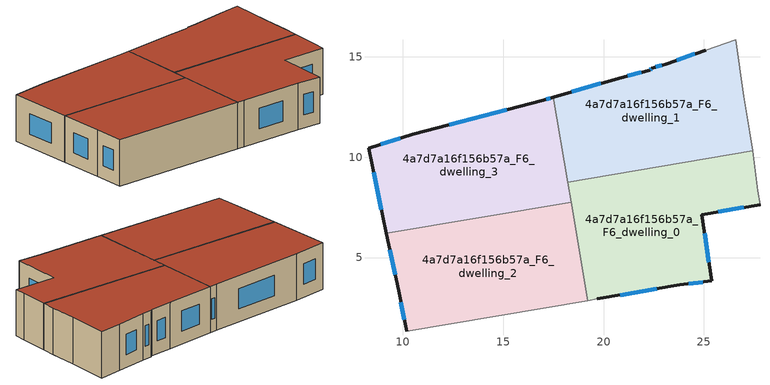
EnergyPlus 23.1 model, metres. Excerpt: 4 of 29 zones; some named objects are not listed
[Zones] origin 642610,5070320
4a7d7a16f156b57a_F6_dwelling_0
 floor to 4a7d7a16f156b57a_F5_dwelling_0 (EU_floor_Construction): 27.43,10.31 27.7,8.34 27.8,7.64 24.89,7.14 25.39,3.83 23.79,3.63 19.69,2.93 19.21,2.85 18.21,8.76 z18
 wall outside (EU_wall_Construction): 19.69,2.93 23.79,3.63 25.39,3.83 24.89,7.14 27.8,7.64 z18:21
 wall adiabatic (EU_wall_Construction): 19.21,2.85 19.69,2.93 / 27.8,7.64 27.7,8.34 27.43,10.31 z18:21
 wall to 4a7d7a16f156b57a_F6_dwelling_1 (EU_wall_Construction): 27.43,10.31 18.21,8.76 z18:21
 wall to 4a7d7a16f156b57a_F6_dwelling_2 (EU_wall_Construction): 18.38,7.75 19.21,2.85 z18:21
 wall to 4a7d7a16f156b57a_F6_dwelling_3 (EU_wall_Construction): 18.21,8.76 18.38,7.75 z18:21
 window (EU_Window_Construction): 25.25,4.76 25.03,6.21 / 24.24,3.69 24.95,3.78 / 20.84,3.13 22.64,3.44 / 25.71,7.28 26.98,7.5 z18.84:20.16
 roof outside (EU_roof_Construction): 25.39,3.83 24.89,7.14 27.8,7.64 27.7,8.34 27.43,10.31 18.21,8.76 19.21,2.85 19.69,2.93 23.79,3.63 z21
4a7d7a16f156b57a_F6_dwelling_1
 floor to 4a7d7a16f156b57a_F5_dwelling_1 (EU_floor_Construction): 26.6,15.84 27,13.04 27.3,11.24 27.43,10.31 18.21,8.76 17.5,12.99 20.79,13.94 22.3,14.34 22.4,14.44 23.09,14.64 25.1,15.34 z18
 wall outside (EU_wall_Construction): 25.1,15.34 23.09,14.64 22.4,14.44 22.3,14.34 20.79,13.94 17.5,12.99 z18:21
 wall adiabatic (EU_wall_Construction): 27.43,10.31 27.3,11.24 27,13.04 26.6,15.84 25.1,15.34 z18:21
 wall to 4a7d7a16f156b57a_F6_dwelling_3 (EU_wall_Construction): 17.5,12.99 18.21,8.76 z18:21
 window (EU_Window_Construction): 24.54,15.15 23.66,14.84 / 19.87,13.67 18.42,13.26 / 21.87,14.23 21.21,14.05 / 22.37,14.41 22.32,14.37 / 22.9,14.59 22.59,14.5 z18.84:20.16
 roof outside (EU_roof_Construction): 27.43,10.31 27.3,11.24 27,13.04 26.6,15.84 25.1,15.34 23.09,14.64 22.4,14.44 22.3,14.34 20.79,13.94 17.5,12.99 18.21,8.76 z21
4a7d7a16f156b57a_F6_dwelling_2
 floor to 4a7d7a16f156b57a_F5_dwelling_2 (EU_floor_Construction): 18.38,7.75 19.21,2.85 10.18,1.34 9.78,3.34 9.18,6.2 z18
 wall outside (EU_wall_Construction): 9.18,6.2 9.78,3.34 10.18,1.34 z18:21
 wall to 4a7d7a16f156b57a_F6_dwelling_3 (EU_wall_Construction): 18.38,7.75 9.18,6.2 z18:21
 wall adiabatic (EU_wall_Construction): 10.18,1.34 19.21,2.85 z18:21
 window (EU_Window_Construction): 9.35,5.4 9.61,4.14 / 9.89,2.78 10.07,1.9 z18.84:20.16
 roof outside (EU_roof_Construction): 19.21,2.85 18.38,7.75 9.18,6.2 9.78,3.34 10.18,1.34 z21
4a7d7a16f156b57a_F6_dwelling_3
 floor to 4a7d7a16f156b57a_F5_dwelling_3 (EU_floor_Construction): 17.5,12.99 18.38,7.75 9.18,6.2 8.28,10.44 10.48,11.14 16.99,12.84 z18
 wall outside (EU_wall_Construction): 17.5,12.99 16.99,12.84 10.48,11.14 8.28,10.44 9.18,6.2 z18:21
 window (EU_Window_Construction): 8.53,9.25 8.93,7.39 / 9.87,10.95 8.9,10.64 / 15.17,12.37 12.31,11.62 / 17.35,12.95 17.13,12.88 z18.84:20.16
 roof outside (EU_roof_Construction): 18.38,7.75 17.5,12.99 16.99,12.84 10.48,11.14 8.28,10.44 9.18,6.2 z21
[Building]
EU S2 Campaign: North Axis=0; Terrain=City; Solar Distribution=FullExterior
[Site:Location]
Lyon-Bron: Latitude=45.75; Longitude=5; Time Zone=1; Elevation=198
[SizingPeriod:WeatherFileDays]
AnnualSizingPeriod: Begin Month=1; Begin Day of Month=1; End Month=12; End Day of Month=31; Day of Week for Start Day=Monday; Use Weather File Daylight Saving Period=No; Use Weather File Rain and Snow Indicators=No
[MATERIAL]
EU_InternalMass_Material: Roughness=MediumRough; Thickness=0.1; Conductivity=1; Density=1800; Specific Heat=900; Thermal Absorptance=0.9; Solar Absorptance=0.7; Visible Absorptance=0.7
[MATERIAL:NOMASS] Roughness=MediumRough; Thermal Absorptance=0.9; Solar Absorptance=0.7; Visible Absorptance=0.7
Name | Thermal Resistance
EU_wall_NoMass | 0.776494
EU_roof_NoMass | 0.486893
EU_floor_NoMass | 0.421597
[WINDOWMATERIAL:SIMPLEGLAZINGSYSTEM]
EU_Window_SimpleGlazing: UFactor=4.24961; Solar Heat Gain Coefficient=0.83; Visible Transmittance=0.83
[CONSTRUCTION]
EU_wall_Construction: EU_wall_NoMass
EU_roof_Construction: EU_roof_NoMass
EU_floor_Construction: EU_floor_NoMass
EU_InternalMass_Construction: EU_InternalMass_Material
EU_Window_Construction: EU_Window_SimpleGlazing
[ZONE] Type=1; Multiplier=1; Ceiling Height=autocalculate; Floor Area=autocalculate; Part of Total Floor Area=Yes
Name | Volume
4a7d7a16f156b57a_F6_dwelling_0 | 137.544
4a7d7a16f156b57a_F6_dwelling_1 | 137.535
4a7d7a16f156b57a_F6_dwelling_2 | 137.524
4a7d7a16f156b57a_F6_dwelling_3 | 137.539
[INTERNALMASS] Construction=EU_InternalMass_Construction
Name | Zone or ZoneList | Surface Area
4a7d7a16f156b57a_F6_dwelling_0_EU_InternalMass | 4a7d7a16f156b57a_F6_dwelling_0 | 45.8482
4a7d7a16f156b57a_F6_dwelling_1_EU_InternalMass | 4a7d7a16f156b57a_F6_dwelling_1 | 45.8452
4a7d7a16f156b57a_F6_dwelling_2_EU_InternalMass | 4a7d7a16f156b57a_F6_dwelling_2 | 45.8415
4a7d7a16f156b57a_F6_dwelling_3_EU_InternalMass | 4a7d7a16f156b57a_F6_dwelling_3 | 45.8462
[OTHEREQUIPMENT] Fuel Type=Electricity; Design Level Calculation Method=Watts/Area; Power per Zone Floor Area=1; Fraction Latent=0; Fraction Radiant=0; Fraction Lost=0; Carbon Dioxide Generation Rate=0; EndUse Subcategory=EU_Step8_InternalGains
Name | Zone or ZoneList or Space or SpaceList | Schedule
EU_Step8_InternalGain_4a7d7a16f156b57a_F6_dwelling_0_f000 | 4a7d7a16f156b57a_F6_dwelling_0 | EU_Step8_GainSchedule_4a7d7a16f156b57a_F6_dwelling_0_f000
EU_Step8_InternalGain_4a7d7a16f156b57a_F6_dwelling_1_f000 | 4a7d7a16f156b57a_F6_dwelling_1 | EU_Step8_GainSchedule_4a7d7a16f156b57a_F6_dwelling_1_f000
EU_Step8_InternalGain_4a7d7a16f156b57a_F6_dwelling_2_f000 | 4a7d7a16f156b57a_F6_dwelling_2 | EU_Step8_GainSchedule_4a7d7a16f156b57a_F6_dwelling_2_f000
EU_Step8_InternalGain_4a7d7a16f156b57a_F6_dwelling_3_f000 | 4a7d7a16f156b57a_F6_dwelling_3 | EU_Step8_GainSchedule_4a7d7a16f156b57a_F6_dwelling_3_f000
[ZONEVENTILATION:DESIGNFLOWRATE] Schedule=EU_AlwaysOn; Design Flow Rate Calculation Method=AirChanges/Hour; Air Changes per Hour=0.693814; Ventilation Type=Natural; Fan Pressure Rise=0; Fan Total Efficiency=1; Constant Term Coefficient=1; Temperature Term Coefficient=0; Velocity Term Coefficient=0; Velocity Squared Term Coefficient=0; Minimum Indoor Temperature=-100; Maximum Indoor Temperature=100; Delta Temperature=-100; Minimum Outdoor Temperature=-100; Maximum Outdoor Temperature=100; Maximum Wind Speed=40
Name | Zone or ZoneList or Space or SpaceList
EU_ConstantAir_4a7d7a16f156b57a_F6_dwelling_0 | 4a7d7a16f156b57a_F6_dwelling_0
EU_ConstantAir_4a7d7a16f156b57a_F6_dwelling_1 | 4a7d7a16f156b57a_F6_dwelling_1
EU_ConstantAir_4a7d7a16f156b57a_F6_dwelling_2 | 4a7d7a16f156b57a_F6_dwelling_2
EU_ConstantAir_4a7d7a16f156b57a_F6_dwelling_3 | 4a7d7a16f156b57a_F6_dwelling_3
[HVACTEMPLATE:ZONE:IDEALLOADSAIRSYSTEM] System Availability Schedule=EU_AlwaysOn; Maximum Heating Supply Air Temperature=50; Minimum Cooling Supply Air Temperature=13; Maximum Heating Supply Air Humidity Ratio=0.0156; Minimum Cooling Supply Air Humidity Ratio=0.0077; Heating Limit=NoLimit; Cooling Limit=NoLimit; Heating Availability Schedule=EU_AlwaysOn; Cooling Availability Schedule=EU_CoolingOff; Dehumidification Control Type=ConstantSensibleHeatRatio; Cooling Sensible Heat Ratio=0.7; Dehumidification Setpoint=60; Humidification Control Type=None; Humidification Setpoint=30; Outdoor Air Method=None; Outdoor Air Flow Rate per Person=0.00944; Outdoor Air Flow Rate per Zone Floor Area=0; Outdoor Air Flow Rate per Zone=0; Demand Controlled Ventilation Type=None; Outdoor Air Economizer Type=NoEconomizer; Heat Recovery Type=None; Sensible Heat Recovery Effectiveness=0.7; Latent Heat Recovery Effectiveness=0.65
Name | Template Thermostat
4a7d7a16f156b57a_F6_dwelling_0 | EU_HeatOnly_4a7d7a16f156b57a_F6_dwelling_0
4a7d7a16f156b57a_F6_dwelling_1 | EU_HeatOnly_4a7d7a16f156b57a_F6_dwelling_1
4a7d7a16f156b57a_F6_dwelling_2 | EU_HeatOnly_4a7d7a16f156b57a_F6_dwelling_2
4a7d7a16f156b57a_F6_dwelling_3 | EU_HeatOnly_4a7d7a16f156b57a_F6_dwelling_3
[SIZING:ZONE] Zone Cooling Design Supply Air Temperature Input Method=SupplyAirTemperature; Zone Cooling Design Supply Air Temperature=13; Zone Heating Design Supply Air Temperature Input Method=SupplyAirTemperature; Zone Heating Design Supply Air Temperature=50; Zone Cooling Design Supply Air Humidity Ratio=0.008; Zone Heating Design Supply Air Humidity Ratio=0.008; Cooling Design Air Flow Method=DesignDay; Cooling Design Air Flow Rate=0; Cooling Minimum Air Flow per Zone Floor Area=0.000762; Cooling Minimum Air Flow=0; Cooling Minimum Air Flow Fraction=0.2; Heating Design Air Flow Method=DesignDay; Heating Design Air Flow Rate=0; Heating Maximum Air Flow per Zone Floor Area=0.002032; Heating Maximum Air Flow=0.141576; Heating Maximum Air Flow Fraction=0.3; Account for Dedicated Outdoor Air System=No; Dedicated Outdoor Air System Control Strategy=NeutralSupplyAir; Dedicated Outdoor Air Low Setpoint Temperature for Design=autosize; Dedicated Outdoor Air High Setpoint Temperature for Design=autosize; Zone Load Sizing Method=Sensible Load Only No Latent Load; Zone Latent Cooling Design Supply Air Humidity Ratio Input Method=HumidityRatioDifference; Zone Cooling Design Supply Air Humidity Ratio Difference=0.005; Zone Latent Heating Design Supply Air Humidity Ratio Input Method=HumidityRatioDifference; Zone Humidification Design Supply Air Humidity Ratio Difference=0.005
4a7d7a16f156b57a_F6_dwelling_0; 4a7d7a16f156b57a_F6_dwelling_1; 4a7d7a16f156b57a_F6_dwelling_2; 4a7d7a16f156b57a_F6_dwelling_3
[SCHEDULE:CONSTANT]
Name | Hourly Value
EU_AlwaysOn | 1
EU_CoolingOff | 0
[SCHEDULE:FILE] Column Number=1; Rows to Skip at Top=0; Number of Hours of Data=8760; Column Separator=Comma; Interpolate to Timestep=No; Minutes per Item=60; Adjust Schedule for Daylight Savings=Yes
Name | File
EU_Step8_GainSchedule_4a7d7a16f156b57a_F6_dwelling_0_f000 | ../../schedules/4a7d7a16f156b57a/4a7d7a16f156b57a_F6_dwelling_0_f000_gain.csv
EU_Step8_GainSchedule_4a7d7a16f156b57a_F6_dwelling_1_f000 | ../../schedules/4a7d7a16f156b57a/4a7d7a16f156b57a_F6_dwelling_1_f000_gain.csv
EU_Step8_GainSchedule_4a7d7a16f156b57a_F6_dwelling_2_f000 | ../../schedules/4a7d7a16f156b57a/4a7d7a16f156b57a_F6_dwelling_2_f000_gain.csv
EU_Step8_GainSchedule_4a7d7a16f156b57a_F6_dwelling_3_f000 | ../../schedules/4a7d7a16f156b57a/4a7d7a16f156b57a_F6_dwelling_3_f000_gain.csv
